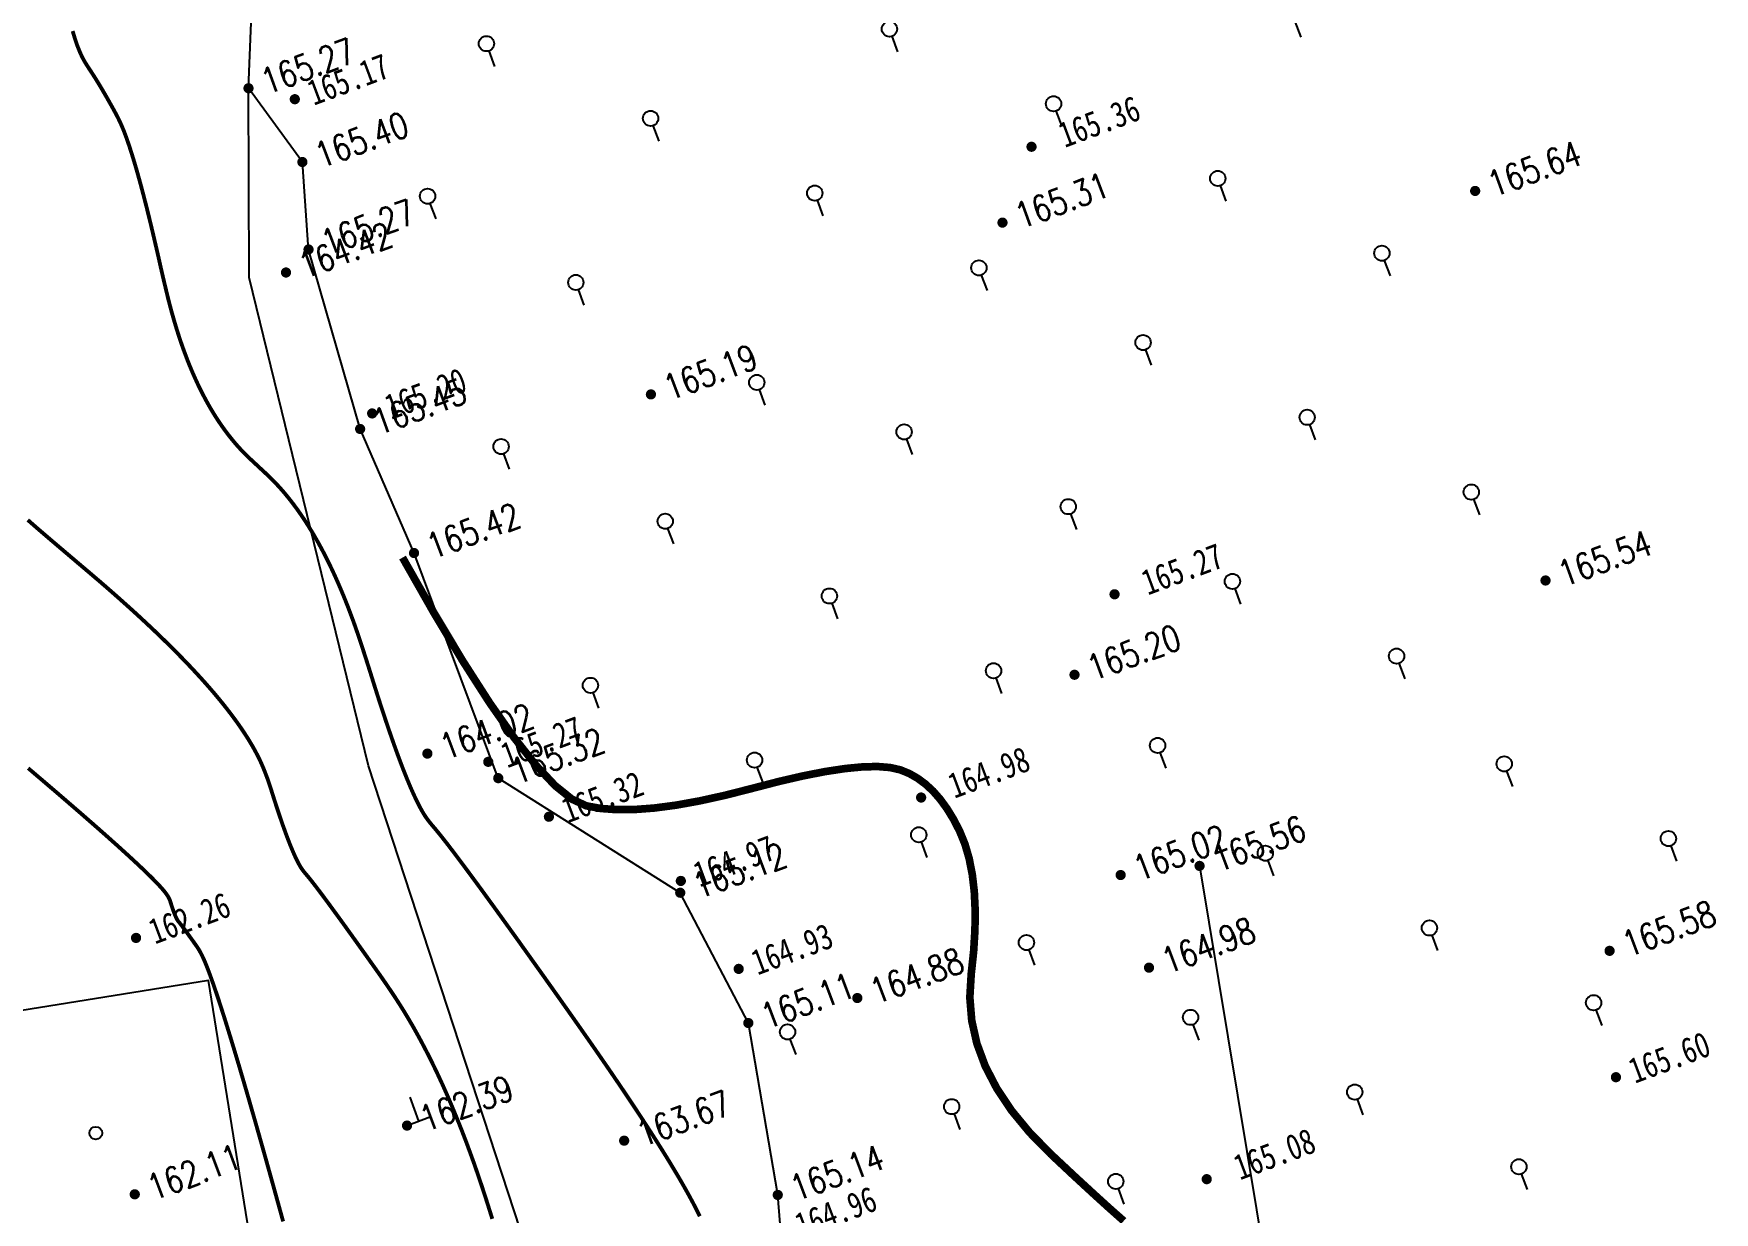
# Model space of a CAD drawing. Header units: millimetres. Extents: x -1471591 to 944464, y -468930 to 547002.
# Drawn here: x 592537 to 658430, y -124164 to -77933 of the extents above; entities that cross this region are included whole.
import ezdxf
from ezdxf.enums import TextEntityAlignment as Align

# ---------------------------------------------------------------- set-up
doc = ezdxf.new("R2010")
doc.units = ezdxf.units.MM
doc.header["$LTSCALE"] = 10
for name, color, linetype in [('DGX', 252, 'Continuous'), ('DLDW', 8, 'Continuous'), ('DMTZ', 252, 'Continuous'), ('GCD', 252, 'Continuous'), ('ZBTZ', 252, 'Continuous')]:
    doc.layers.add(name, color=color, linetype=linetype)
doc.styles.get("Standard").update_dxf_attribs({"font": 'simplex.shx', "width": 0.8, "bigfont": 'hztxt.shx'})
doc.styles.add('宋体', font='', dxfattribs={"height": 1.25, "bigfont": 'hztxt.shx'})
doc.styles.get('宋体').set_extended_font_data('SimSun')
doc.linetypes.add('1161', pattern='A,0,[149,AAA.SHX,S=0.15,R=0,X=0,Y=0],-1.6', length=1.6)
doc.linetypes.add('X33', pattern='A,2,[150,symbolx.shx,S=1,R=0,X=0,Y=1],1e-11', length=2)
doc.linetypes.add('X34', pattern='A,2,[150,symbolx.shx,S=1,R=0,X=0,Y=0],1e-11', length=2)

# ---------------------------------------------------------------- blocks, each defined once
blk = doc.blocks.new('gc325')
blk.add_line((0, 0), (0, 1.3))
blk.add_circle((0, 1.9), 0.6)
blk = doc.blocks.new('GC244')
for p, q in [((1, 0), (1, 2)), ((0, 0), (2, 0))]:
    blk.add_line(p, q)
blk = doc.blocks.new('gc170')
at = {"linetype": 'Continuous'}
blk.add_circle((0, 0), 0.5, dxfattribs=at)
blk = doc.blocks.new('GC200')
at = {"layer": 'GCD', "const_width": 0.2, "flags": 128}
blk.add_lwpolyline([(-0.1, 0, 1), (0.1, 0, 1)], format="xyb", close=True, dxfattribs=at)
blk = doc.blocks.new('地形')
at = {"layer": 'DGX', "color": 252, "linetype": 'Continuous', "const_width": 0.15}
for points in [[(94.77, -185.262), (94.923, -185.536), (95.072, -185.805), (95.218, -186.068), (95.36, -186.325), (95.499, -186.576), (95.634, -186.822), (95.765, -187.062), (95.893, -187.296), (96.018, -187.525), (96.139, -187.747), (96.256, -187.965), (96.37, -188.176), (96.48, -188.382), (96.587, -188.582), (96.69, -188.776), (96.789, -188.964), (96.885, -189.147), (96.978, -189.324), (97.067, -189.496), (97.152, -189.662), (97.234, -189.822), (97.312, -189.976), (97.387, -190.125), (97.458, -190.267), (97.526, -190.405), (97.59, -190.536), (97.65, -190.662), (97.707, -190.782), (97.761, -190.896), (97.811, -191.005), (97.857, -191.108), (97.9, -191.205), (97.939, -191.296), (97.974, -191.382), (98.007, -191.462), (98.035, -191.537), (98.06, -191.605), (98.082, -191.668), (98.1, -191.725), (98.114, -191.777), (98.126, -191.824), (98.136, -191.868), (98.144, -191.909), (98.15, -191.947), (98.155, -191.982), (98.158, -192.014), (98.159, -192.043), (98.159, -192.069), (98.157, -192.094), (98.156, -192.118), (98.155, -192.141), (98.154, -192.165), (98.153, -192.188), (98.152, -192.211), (98.151, -192.233), (98.15, -192.255), (98.149, -192.277), (98.148, -192.298), (98.147, -192.319), (98.147, -192.34), (98.146, -192.36), (98.145, -192.381), (98.145, -192.4), (98.144, -192.42), (98.144, -192.439), (98.143, -192.458), (98.143, -192.476), (98.143, -192.494), (98.143, -192.512), (98.143, -192.53), (98.142, -192.547), (98.142, -192.564), (98.143, -192.58), (98.143, -192.596), (98.143, -192.612), (98.143, -192.628), (98.143, -192.643), (98.144, -192.658), (98.144, -192.672), (98.144, -192.687), (98.145, -192.7), (98.145, -192.714), (98.146, -192.727), (98.147, -192.74), (98.147, -192.753), (98.148, -192.765), (98.149, -192.777), (98.15, -192.789), (98.151, -192.8), (98.152, -192.811), (98.153, -192.822), (98.154, -192.832), (98.155, -192.842), (98.157, -192.852), (98.158, -192.861), (98.159, -192.87), (98.161, -192.879), (98.162, -192.887), (98.164, -192.895), (98.165, -192.903), (98.167, -192.91), (98.169, -192.917), (98.171, -192.924), (98.172, -192.93), (98.174, -192.937), (98.176, -192.943), (98.178, -192.949), (98.18, -192.956), (98.183, -192.963), (98.185, -192.969), (98.187, -192.976), (98.19, -192.983), (98.193, -192.99), (98.195, -192.998), (98.198, -193.006), (98.201, -193.014), (98.204, -193.023), (98.207, -193.033), (98.211, -193.043), (98.214, -193.054), (98.218, -193.065), (98.221, -193.076), (98.225, -193.088), (98.229, -193.101), (98.233, -193.114), (98.237, -193.127), (98.241, -193.141), (98.246, -193.156), (98.25, -193.171), (98.255, -193.186), (98.259, -193.202), (98.264, -193.219), (98.269, -193.236), (98.274, -193.253), (98.279, -193.271), (98.285, -193.29), (98.29, -193.308), (98.296, -193.328), (98.301, -193.348), (98.307, -193.368), (98.313, -193.389), (98.319, -193.41), (98.325, -193.432), (98.331, -193.454), (98.337, -193.477), (98.344, -193.501), (98.35, -193.524), (98.357, -193.549), (98.364, -193.573), (98.371, -193.599), (98.378, -193.624), (98.385, -193.651), (98.392, -193.677), (98.4, -193.705), (98.407, -193.732), (98.415, -193.761), (98.423, -193.789), (98.43, -193.818), (98.438, -193.848), (98.446, -193.878), (98.455, -193.909), (98.463, -193.94), (98.471, -193.972), (98.48, -194.004), (98.489, -194.036), (98.497, -194.07), (98.506, -194.103), (98.515, -194.137), (98.524, -194.173), (98.533, -194.212), (98.541, -194.254), (98.549, -194.3), (98.557, -194.348), (98.564, -194.4), (98.571, -194.454), (98.578, -194.512), (98.584, -194.574), (98.589, -194.642), (98.594, -194.716), (98.598, -194.796), (98.601, -194.881), (98.603, -194.973), (98.605, -195.07), (98.606, -195.172), (98.606, -195.281), (98.605, -195.395), (98.604, -195.515), (98.602, -195.641), (98.599, -195.773), (98.595, -195.91), (98.591, -196.053), (98.586, -196.202), (98.58, -196.357), (98.574, -196.518), (98.566, -196.684), (98.558, -196.856), (98.549, -197.034), (98.54, -197.217), (98.529, -197.407), (98.518, -197.602), (98.506, -197.803), (98.494, -198.01), (98.48, -198.222), (98.466, -198.441), (98.451, -198.665), (98.436, -198.895), (98.42, -199.13), (98.402, -199.372), (98.385, -199.619), (98.366, -199.872), (98.347, -200.131), (98.327, -200.395), (98.306, -200.666), (98.284, -200.942), (98.262, -201.224), (98.239, -201.511), (98.215, -201.805), (98.19, -202.104), (98.165, -202.409), (98.139, -202.72), (98.112, -203.036), (98.084, -203.359), (98.056, -203.687), (98.027, -204.021), (97.997, -204.36), (97.966, -204.706), (97.935, -205.057), (97.903, -205.414)], [(98.168, -176.139), (98.288, -176.364), (98.411, -176.592), (98.537, -176.821), (98.665, -177.053), (98.794, -177.285), (98.923, -177.518), (99.053, -177.75), (99.182, -177.982), (99.312, -178.215), (99.441, -178.447), (99.571, -178.679), (99.701, -178.911), (99.829, -179.143), (99.956, -179.371), (100.08, -179.598), (100.202, -179.823), (100.321, -180.045), (100.438, -180.266), (100.553, -180.484), (100.666, -180.7), (100.777, -180.914), (100.885, -181.125), (100.991, -181.335), (101.094, -181.542), (101.196, -181.747), (101.295, -181.95), (101.392, -182.151), (101.486, -182.35), (101.579, -182.546), (101.669, -182.741), (101.756, -182.933), (101.842, -183.123), (101.925, -183.311), (102.006, -183.497), (102.085, -183.68), (102.161, -183.862), (102.235, -184.041), (102.307, -184.218), (102.377, -184.393), (102.444, -184.566), (102.509, -184.736), (102.572, -184.905), (102.633, -185.071), (102.691, -185.235), (102.747, -185.397), (102.801, -185.557), (102.852, -185.715), (102.901, -185.87), (102.948, -186.024), (102.993, -186.175), (103.035, -186.324), (103.076, -186.471), (103.113, -186.615), (103.149, -186.758), (103.182, -186.898), (103.213, -187.037), (103.242, -187.173), (103.269, -187.307), (103.293, -187.438), (103.315, -187.568), (103.335, -187.695), (103.352, -187.821), (103.367, -187.944), (103.38, -188.065), (103.391, -188.184), (103.399, -188.3), (103.405, -188.415), (103.409, -188.527), (103.411, -188.637), (103.412, -188.746), (103.413, -188.853), (103.412, -188.958), (103.41, -189.062), (103.407, -189.163), (103.403, -189.263), (103.398, -189.362), (103.393, -189.458), (103.388, -189.554), (103.383, -189.648), (103.378, -189.741), (103.374, -189.833), (103.369, -189.923), (103.365, -190.012), (103.362, -190.1), (103.358, -190.186), (103.355, -190.271), (103.352, -190.355), (103.349, -190.437), (103.346, -190.519), (103.344, -190.599), (103.342, -190.677), (103.34, -190.755), (103.338, -190.831), (103.337, -190.905), (103.336, -190.979), (103.335, -191.051), (103.334, -191.122), (103.333, -191.191), (103.333, -191.26), (103.333, -191.327), (103.333, -191.392), (103.333, -191.457), (103.334, -191.52), (103.335, -191.581), (103.336, -191.642), (103.337, -191.701), (103.339, -191.759), (103.341, -191.816), (103.343, -191.871), (103.345, -191.925), (103.347, -191.977), (103.35, -192.029), (103.353, -192.079), (103.356, -192.128), (103.359, -192.175), (103.363, -192.222), (103.367, -192.266), (103.371, -192.31), (103.375, -192.352), (103.38, -192.393), (103.384, -192.433), (103.389, -192.472), (103.395, -192.509), (103.4, -192.545), (103.406, -192.579), (103.412, -192.612), (103.418, -192.644), (103.424, -192.675), (103.431, -192.704), (103.437, -192.732), (103.444, -192.759), (103.452, -192.785), (103.459, -192.81), (103.467, -192.835), (103.475, -192.861), (103.484, -192.887), (103.493, -192.913), (103.502, -192.94), (103.512, -192.966), (103.522, -192.994), (103.532, -193.022), (103.543, -193.052), (103.554, -193.085), (103.566, -193.119), (103.578, -193.155), (103.591, -193.193), (103.604, -193.233), (103.618, -193.275), (103.632, -193.319), (103.646, -193.365), (103.661, -193.413), (103.677, -193.463), (103.693, -193.515), (103.709, -193.569), (103.726, -193.624), (103.743, -193.682), (103.761, -193.741), (103.779, -193.803), (103.798, -193.866), (103.817, -193.932), (103.837, -193.999), (103.857, -194.068), (103.877, -194.14), (103.898, -194.213), (103.92, -194.288), (103.942, -194.365), (103.964, -194.444), (103.987, -194.525), (104.01, -194.608), (104.034, -194.693), (104.058, -194.78), (104.083, -194.869), (104.108, -194.959), (104.134, -195.052), (104.16, -195.147), (104.187, -195.243), (104.214, -195.342), (104.241, -195.442), (104.269, -195.545), (104.297, -195.649), (104.326, -195.755), (104.356, -195.864), (104.385, -195.974), (104.416, -196.086), (104.446, -196.2), (104.478, -196.316), (104.509, -196.434), (104.541, -196.554), (104.574, -196.676), (104.607, -196.8), (104.64, -196.925), (104.674, -197.053), (104.709, -197.183), (104.744, -197.314), (104.779, -197.448), (104.815, -197.584), (104.851, -197.721), (104.886, -197.86), (104.922, -198.001), (104.957, -198.143), (104.992, -198.287), (105.027, -198.433), (105.061, -198.58), (105.096, -198.729), (105.129, -198.88), (105.162, -199.032), (105.194, -199.185), (105.225, -199.34), (105.254, -199.496), (105.283, -199.653), (105.311, -199.812), (105.339, -199.973), (105.365, -200.135), (105.39, -200.298), (105.414, -200.462), (105.438, -200.628), (105.46, -200.796), (105.481, -200.964), (105.502, -201.134), (105.522, -201.306), (105.54, -201.479), (105.558, -201.653), (105.575, -201.829), (105.591, -202.006), (105.606, -202.185), (105.619, -202.365), (105.633, -202.546), (105.645, -202.729), (105.656, -202.913), (105.666, -203.098), (105.675, -203.285), (105.684, -203.474), (105.691, -203.663), (105.697, -203.854), (105.703, -204.047), (105.708, -204.241), (105.711, -204.436), (105.714, -204.633), (105.716, -204.831), (105.717, -205.03), (105.716, -205.231), (105.715, -205.434), (105.713, -205.637), (105.711, -205.842), (105.707, -206.049), (105.702, -206.257), (105.696, -206.466), (105.689, -206.677), (105.682, -206.889), (105.673, -207.102), (105.664, -207.317), (105.653, -207.534), (105.642, -207.751), (105.63, -207.97), (105.617, -208.191)], [(106.536, -158.798), (106.533, -158.841), (106.529, -158.883), (106.526, -158.925), (106.523, -158.967), (106.52, -159.008), (106.517, -159.049), (106.515, -159.09), (106.513, -159.13), (106.511, -159.17), (106.51, -159.209), (106.508, -159.249), (106.507, -159.287), (106.507, -159.326), (106.506, -159.364), (106.506, -159.402), (106.506, -159.439), (106.506, -159.476), (106.507, -159.513), (106.508, -159.549), (106.509, -159.585), (106.51, -159.621), (106.512, -159.656), (106.513, -159.691), (106.515, -159.726), (106.518, -159.76), (106.52, -159.794), (106.523, -159.827), (106.526, -159.86), (106.53, -159.893), (106.533, -159.926), (106.537, -159.958), (106.542, -159.989), (106.546, -160.021), (106.551, -160.052), (106.556, -160.083), (106.561, -160.113), (106.566, -160.143), (106.572, -160.173), (106.578, -160.202), (106.584, -160.231), (106.59, -160.261), (106.596, -160.29), (106.603, -160.319), (106.609, -160.348), (106.616, -160.377), (106.623, -160.406), (106.629, -160.436), (106.636, -160.465), (106.643, -160.495), (106.65, -160.524), (106.657, -160.555), (106.663, -160.585), (106.67, -160.615), (106.677, -160.646), (106.683, -160.677), (106.69, -160.709), (106.697, -160.74), (106.703, -160.772), (106.71, -160.804), (106.717, -160.836), (106.723, -160.869), (106.73, -160.902), (106.737, -160.935), (106.743, -160.968), (106.75, -161.002), (106.756, -161.035), (106.763, -161.069), (106.769, -161.104), (106.776, -161.138), (106.782, -161.173), (106.789, -161.208), (106.795, -161.243), (106.802, -161.279), (106.808, -161.314), (106.814, -161.35), (106.821, -161.386), (106.827, -161.423), (106.834, -161.459), (106.84, -161.496), (106.846, -161.534), (106.853, -161.571), (106.859, -161.609), (106.865, -161.647), (106.872, -161.685), (106.878, -161.723), (106.884, -161.762), (106.89, -161.801), (106.897, -161.84), (106.903, -161.879), (106.909, -161.919), (106.915, -161.959), (106.921, -161.999), (106.928, -162.039), (106.934, -162.08), (106.94, -162.12), (106.946, -162.161), (106.952, -162.203), (106.958, -162.244), (106.964, -162.286), (106.97, -162.328), (106.976, -162.37), (106.982, -162.413), (106.988, -162.456), (106.994, -162.5), (106.999, -162.546), (107.005, -162.592), (107.01, -162.639), (107.014, -162.688), (107.019, -162.737), (107.023, -162.788), (107.027, -162.84), (107.03, -162.894), (107.033, -162.95), (107.036, -163.007), (107.038, -163.067), (107.04, -163.128), (107.041, -163.192), (107.041, -163.257), (107.042, -163.324), (107.042, -163.393), (107.041, -163.464), (107.04, -163.536), (107.038, -163.611), (107.036, -163.687), (107.034, -163.766), (107.031, -163.846), (107.027, -163.928), (107.023, -164.012), (107.019, -164.098), (107.014, -164.185), (107.009, -164.275), (107.003, -164.366), (106.997, -164.46), (106.99, -164.555), (106.983, -164.652), (106.976, -164.751), (106.968, -164.852), (106.959, -164.954), (106.95, -165.059), (106.941, -165.165), (106.931, -165.274), (106.921, -165.384), (106.91, -165.496), (106.899, -165.61), (106.887, -165.726), (106.875, -165.843), (106.862, -165.963), (106.849, -166.085), (106.836, -166.208), (106.822, -166.333), (106.807, -166.46), (106.792, -166.589), (106.777, -166.72), (106.761, -166.853), (106.745, -166.987), (106.728, -167.124), (106.711, -167.262), (106.693, -167.402), (106.675, -167.544), (106.656, -167.688), (106.637, -167.834), (106.618, -167.982), (106.598, -168.131), (106.578, -168.283), (106.557, -168.436), (106.535, -168.591), (106.514, -168.747), (106.493, -168.904), (106.472, -169.061), (106.452, -169.219), (106.432, -169.376), (106.413, -169.535), (106.393, -169.693), (106.374, -169.852), (106.356, -170.01), (106.339, -170.168), (106.324, -170.324), (106.309, -170.479), (106.296, -170.633), (106.284, -170.786), (106.273, -170.937), (106.263, -171.088), (106.254, -171.237), (106.247, -171.385), (106.24, -171.532), (106.235, -171.678), (106.231, -171.823), (106.229, -171.966), (106.227, -172.109), (106.227, -172.25), (106.227, -172.39), (106.229, -172.529), (106.232, -172.667), (106.237, -172.804), (106.242, -172.939), (106.249, -173.074), (106.257, -173.207), (106.266, -173.339), (106.276, -173.47), (106.287, -173.6), (106.3, -173.729), (106.314, -173.856), (106.329, -173.983), (106.345, -174.108), (106.362, -174.232), (106.38, -174.355), (106.4, -174.477), (106.421, -174.597), (106.443, -174.717), (106.466, -174.835), (106.49, -174.953), (106.516, -175.069), (106.543, -175.184), (106.571, -175.297), (106.6, -175.41), (106.63, -175.522), (106.661, -175.632), (106.694, -175.741), (106.728, -175.849), (106.763, -175.956), (106.799, -176.062), (106.836, -176.167), (106.875, -176.27), (106.914, -176.372), (106.955, -176.474), (106.997, -176.574), (107.04, -176.672), (107.085, -176.77), (107.13, -176.867), (107.177, -176.962), (107.225, -177.057), (107.272, -177.152), (107.32, -177.247), (107.367, -177.343), (107.415, -177.438), (107.463, -177.534), (107.511, -177.629), (107.559, -177.725), (107.607, -177.822), (107.653, -177.92), (107.699, -178.019), (107.744, -178.12), (107.787, -178.222), (107.83, -178.326), (107.872, -178.431), (107.912, -178.537), (107.952, -178.645), (107.991, -178.754), (108.028, -178.864), (108.065, -178.976), (108.101, -179.089), (108.136, -179.204), (108.169, -179.32), (108.202, -179.437), (108.234, -179.556), (108.265, -179.677), (108.295, -179.798), (108.324, -179.921), (108.351, -180.046), (108.378, -180.171), (108.404, -180.299), (108.429, -180.427), (108.453, -180.557), (108.476, -180.689), (108.498, -180.821), (108.519, -180.955), (108.539, -181.091), (108.558, -181.228), (108.576, -181.366), (108.593, -181.506), (108.609, -181.647), (108.624, -181.79), (108.638, -181.934), (108.651, -182.079), (108.663, -182.226), (108.674, -182.374), (108.684, -182.523), (108.693, -182.674), (108.701, -182.826), (108.708, -182.98), (108.714, -183.135), (108.72, -183.291), (108.724, -183.449), (108.727, -183.608), (108.729, -183.769), (108.73, -183.931), (108.73, -184.094), (108.73, -184.259), (108.728, -184.425), (108.725, -184.593), (108.721, -184.762), (108.717, -184.932), (108.711, -185.104), (108.704, -185.277), (108.697, -185.451), (108.689, -185.624), (108.681, -185.797), (108.673, -185.969), (108.665, -186.141), (108.656, -186.312), (108.647, -186.483), (108.637, -186.654), (108.628, -186.823), (108.619, -186.99), (108.61, -187.155), (108.602, -187.317), (108.594, -187.477), (108.587, -187.635), (108.58, -187.791), (108.574, -187.944), (108.567, -188.095), (108.562, -188.244), (108.556, -188.391), (108.551, -188.535), (108.547, -188.677), (108.543, -188.817), (108.539, -188.954), (108.536, -189.089), (108.533, -189.222), (108.53, -189.353), (108.528, -189.481), (108.526, -189.608), (108.525, -189.731), (108.524, -189.853), (108.524, -189.972), (108.523, -190.089), (108.524, -190.204), (108.524, -190.317), (108.525, -190.427), (108.527, -190.535), (108.529, -190.641), (108.531, -190.744), (108.534, -190.846), (108.537, -190.944), (108.54, -191.041), (108.544, -191.136), (108.548, -191.228), (108.553, -191.318), (108.558, -191.405), (108.564, -191.491), (108.57, -191.574), (108.576, -191.654), (108.583, -191.733), (108.59, -191.809), (108.597, -191.883), (108.605, -191.955), (108.613, -192.024), (108.622, -192.092), (108.631, -192.157), (108.641, -192.219), (108.65, -192.28), (108.661, -192.338), (108.671, -192.394), (108.683, -192.447), (108.694, -192.499), (108.706, -192.548), (108.718, -192.595), (108.731, -192.639), (108.744, -192.683), (108.758, -192.727), (108.772, -192.772), (108.787, -192.817), (108.803, -192.863), (108.819, -192.91), (108.836, -192.957), (108.854, -193.005), (108.872, -193.054), (108.891, -193.107), (108.91, -193.164), (108.931, -193.224), (108.952, -193.287), (108.975, -193.354), (108.998, -193.424), (109.021, -193.497), (109.046, -193.574), (109.071, -193.654), (109.098, -193.738), (109.125, -193.825), (109.153, -193.916), (109.181, -194.01), (109.211, -194.107), (109.241, -194.208), (109.272, -194.312), (109.304, -194.42), (109.337, -194.531), (109.37, -194.645), (109.404, -194.763), (109.439, -194.884), (109.475, -195.008), (109.512, -195.136), (109.55, -195.268), (109.588, -195.403), (109.627, -195.541), (109.667, -195.682), (109.708, -195.827), (109.75, -195.976), (109.792, -196.128), (109.835, -196.283), (109.879, -196.442), (109.924, -196.604), (109.97, -196.769), (110.016, -196.938), (110.063, -197.11), (110.111, -197.286), (110.16, -197.465), (110.21, -197.647), (110.26, -197.833), (110.312, -198.022), (110.364, -198.215), (110.417, -198.411), (110.47, -198.611), (110.525, -198.814), (110.58, -199.02), (110.636, -199.23), (110.693, -199.443), (110.751, -199.659), (110.81, -199.879), (110.869, -200.103), (110.929, -200.329), (110.99, -200.559), (111.052, -200.793), (111.115, -201.03), (111.177, -201.269), (111.24, -201.508), (111.303, -201.747), (111.365, -201.986), (111.428, -202.226), (111.49, -202.466), (111.552, -202.706), (111.614, -202.946), (111.675, -203.185), (111.735, -203.421), (111.794, -203.654), (111.851, -203.884), (111.908, -204.11), (111.964, -204.334), (112.018, -204.555), (112.071, -204.773), (112.124, -204.988), (112.175, -205.2), (112.225, -205.409), (112.273, -205.615), (112.321, -205.818), (112.368, -206.019), (112.413, -206.216), (112.457, -206.41), (112.5, -206.601), (112.542, -206.789), (112.583, -206.974), (112.623, -207.156), (112.662, -207.336), (112.699, -207.512), (112.736, -207.685), (112.771, -207.855), (112.805, -208.022), (112.838, -208.187), (112.87, -208.348), (112.901, -208.506), (112.931, -208.662), (112.959, -208.814), (112.986, -208.963), (113.013, -209.11), (113.038, -209.253), (113.062, -209.394), (113.085, -209.531), (113.107, -209.666), (113.127, -209.797), (113.147, -209.925), (113.165, -210.051), (113.182, -210.174), (113.199, -210.293), (113.214, -210.41), (113.227, -210.523), (113.24, -210.634), (113.252, -210.741), (113.262, -210.846), (113.272, -210.948)]]:
    blk.add_lwpolyline(points, dxfattribs=at)
at = {"layer": 'DGX', "color": 252, "linetype": 'Continuous', "const_width": 0.3, "flags": 128}
blk.add_lwpolyline([(111.411, -182.67), (111.805, -185.135), (112.205, -187.312), (112.613, -189.2), (113.027, -190.8), (113.448, -192.112), (113.875, -193.135), (114.31, -193.87), (114.751, -194.316), (115.238, -194.607), (115.813, -194.872), (116.473, -195.113), (117.221, -195.33), (118.054, -195.522), (118.975, -195.689), (119.981, -195.832), (121.075, -195.951), (122.158, -196.065), (123.136, -196.194), (124.007, -196.34), (124.772, -196.502), (125.431, -196.679), (125.984, -196.872), (126.431, -197.081), (126.771, -197.306), (127.044, -197.557), (127.286, -197.846), (127.498, -198.172), (127.681, -198.536), (127.832, -198.938), (127.954, -199.377), (128.046, -199.854), (128.107, -200.369), (128.124, -200.92), (128.08, -201.507), (127.977, -202.13), (127.815, -202.789), (127.592, -203.484), (127.31, -204.215), (126.968, -204.982), (126.566, -205.784), (126.195, -206.623), (125.947, -207.498), (125.821, -208.408), (125.817, -209.354), (125.935, -210.337), (126.175, -211.355), (126.537, -212.408), (127.022, -213.498), (127.54, -214.544), (128.006, -215.467), (128.417, -216.267), (128.775, -216.943)], dxfattribs=at)
at = {"layer": 'DMTZ', "linetype": 'X33', "flags": 128}
for points, elevation in [([(110.155, -254.311), (107.113, -247.791), (105.89, -223.486), (107.299, -189.845), (109.632, -170.278), (112.205, -163.315), (118.475, -148.44)], 315.433), ([(113.536, -320.45), (114.91, -307.988), (115.723, -299.285), (116.646, -287.506), (117.123, -271.9), (113.746, -254.491), (112.32, -239.434), (112.85, -223.778), (116.429, -211.236), (117.711, -204.518), (117.001, -198.796), (111.894, -192.087), (111.896, -182.661), (111.621, -177.364), (112.195, -170.06), (113.17, -166.765), (112.205, -163.315)], 152.25)]:
    blk.add_lwpolyline(points, dxfattribs=dict(at, elevation=elevation))
at = {"layer": 'DMTZ', "linetype": 'X34', "elevation": 152.25, "flags": 128}
blk.add_lwpolyline([(136.439, -204.945), (133.369, -220.561), (130.666, -234.023), (129.473, -247.155), (127.922, -256.946)], dxfattribs=at)
at = {"layer": 'ZBTZ', "linetype": '1161', "elevation": 314.132}
blk.add_lwpolyline([(79.409, -191.697), (76.762, -220.97), (92.714, -224.181), (98.481, -195.536), (79.409, -191.697)], dxfattribs=at)
at = {"layer": 'DLDW', "linetype": 'Continuous', "xscale": 0.5, "yscale": 0.5, "zscale": 0.5}
blk.add_blockref('GC244', (103.77, -203.595, 152.25), dxfattribs=at)
at = {"layer": 'GCD'}
ref = blk.add_blockref('GC200', (112.205, -163.315, 317.523), dxfattribs=at)
ref.add_attrib('height', '165.27', dxfattribs={"height": 1, "width": 0.8}).set_placement((112.805, -163.315, 317.523), align=Align.MIDDLE_LEFT)
at = {"layer": 'GCD', "linetype": 'Continuous'}
ref = blk.add_blockref('GC200', (113.755, -164.353, 317.422), dxfattribs=at)
ref.add_attrib('height', '165.17', dxfattribs={"linetype": 'Continuous', "height": 1, "style": '宋体', "width": 0.8}).set_placement((114.355, -164.353, 317.422), align=Align.MIDDLE_LEFT)
at = {"layer": 'GCD'}
ref = blk.add_blockref('GC200', (113.17, -166.765, 317.653), dxfattribs=at)
ref.add_attrib('height', '165.40', dxfattribs={"height": 1, "width": 0.8}).set_placement((113.77, -166.765, 317.653), align=Align.MIDDLE_LEFT)
ref = blk.add_blockref('GC200', (112.195, -170.06, 317.515), dxfattribs=at)
ref.add_attrib('height', '165.27', dxfattribs={"height": 1, "width": 0.8}).set_placement((112.795, -170.06, 317.515), align=Align.MIDDLE_LEFT)
ref = blk.add_blockref('GC200', (111.05, -170.597, 316.666), dxfattribs=at)
ref.add_attrib('height', '164.42', dxfattribs={"height": 1, "width": 0.8}).set_placement((111.65, -170.597, 316.666), align=Align.MIDDLE_LEFT)
at = {"layer": 'GCD', "linetype": 'Continuous'}
ref = blk.add_blockref('GC200', (140.152, -176.221, 317.613), dxfattribs=at)
ref.add_attrib('height', '165.36', dxfattribs={"linetype": 'Continuous', "height": 1, "style": '宋体', "width": 0.8}).set_placement((141.352, -176.221, 317.613), align=Align.MIDDLE_LEFT)
ref = blk.add_blockref('GC200', (112.277, -176.957, 317.45), dxfattribs=at)
ref.add_attrib('height', '165.20', dxfattribs={"linetype": 'Continuous', "height": 1, "style": '宋体', "width": 0.8}).set_placement((112.877, -176.957, 317.45), align=Align.MIDDLE_LEFT)
at = {"layer": 'GCD'}
ref = blk.add_blockref('GC200', (111.621, -177.364, 317.698), dxfattribs=at)
ref.add_attrib('height', '165.45', dxfattribs={"height": 1, "width": 0.8}).set_placement((112.221, -177.364, 317.698), align=Align.MIDDLE_LEFT)
ref = blk.add_blockref('GC200', (138.043, -178.609, 317.555), dxfattribs=at)
ref.add_attrib('height', '165.31', dxfattribs={"height": 1, "width": 0.8}).set_placement((138.643, -178.609, 317.555), align=Align.MIDDLE_LEFT)
ref = blk.add_blockref('GC200', (122.774, -180.088, 317.435), dxfattribs=at)
ref.add_attrib('height', '165.19', dxfattribs={"height": 1, "width": 0.8}).set_placement((123.374, -180.088, 317.435), align=Align.MIDDLE_LEFT)
ref = blk.add_blockref('GC200', (111.896, -182.661, 317.672), dxfattribs=at)
ref.add_attrib('height', '165.42', dxfattribs={"height": 1, "width": 0.8}).set_placement((112.496, -182.661, 317.672), align=Align.MIDDLE_LEFT)
ref = blk.add_blockref('GC200', (155.834, -183.939, 317.89), dxfattribs=at)
ref.add_attrib('height', '165.64', dxfattribs={"height": 1, "width": 0.8}).set_placement((156.434, -183.939, 317.89), align=Align.MIDDLE_LEFT)
ref = blk.add_blockref('GC200', (109.63, -190.211, 316.268), dxfattribs=at)
ref.add_attrib('height', '164.02', dxfattribs={"height": 1, "width": 0.8}).set_placement((110.23, -190.211, 316.268), align=Align.MIDDLE_LEFT)
at = {"layer": 'GCD', "linetype": 'Continuous'}
ref = blk.add_blockref('GC200', (111.752, -191.349, 317.523), dxfattribs=at)
ref.add_attrib('height', '165.27', dxfattribs={"linetype": 'Continuous', "height": 1, "style": '宋体', "width": 0.8}).set_placement((112.352, -191.349, 317.523), align=Align.MIDDLE_LEFT)
at = {"layer": 'GCD'}
ref = blk.add_blockref('GC200', (111.894, -192.087, 317.565), dxfattribs=at)
ref.add_attrib('height', '165.32', dxfattribs={"height": 1, "width": 0.8}).set_placement((112.494, -192.087, 317.565), align=Align.MIDDLE_LEFT)
at = {"layer": 'GCD', "linetype": 'Continuous'}
ref = blk.add_blockref('GC200', (96.399, -192.979, 314.514), dxfattribs=at)
ref.add_attrib('height', '162.26', dxfattribs={"linetype": 'Continuous', "height": 1, "style": '宋体', "width": 0.8}).set_placement((96.999, -192.979, 314.514), align=Align.MIDDLE_LEFT)
ref = blk.add_blockref('GC200', (113.224, -194.2, 317.573), dxfattribs=at)
ref.add_attrib('height', '165.32', dxfattribs={"linetype": 'Continuous', "height": 1, "style": '宋体', "width": 0.8}).set_placement((113.824, -194.2, 317.573), align=Align.MIDDLE_LEFT)
ref = blk.add_blockref('GC200', (137.05, -193.8, 317.524), dxfattribs=at)
ref.add_attrib('height', '165.27', dxfattribs={"linetype": 'Continuous', "height": 1, "style": '宋体', "width": 0.8}).set_placement((138.25, -193.8, 317.524), align=Align.MIDDLE_LEFT)
at = {"layer": 'GCD'}
ref = blk.add_blockref('GC200', (134.474, -196.206, 317.445), dxfattribs=at)
ref.add_attrib('height', '165.20', dxfattribs={"height": 1, "width": 0.8}).set_placement((135.074, -196.206, 317.445), align=Align.MIDDLE_LEFT)
ref = blk.add_blockref('GC200', (117.001, -198.796, 317.37), dxfattribs=at)
ref.add_attrib('height', '165.12', dxfattribs={"height": 1, "width": 0.8}).set_placement((117.601, -198.796, 317.37), align=Align.MIDDLE_LEFT)
at = {"layer": 'GCD', "linetype": 'Continuous'}
ref = blk.add_blockref('GC200', (117.186, -198.37, 317.219), dxfattribs=at)
ref.add_attrib('height', '164.97', dxfattribs={"linetype": 'Continuous', "height": 1, "style": '宋体', "width": 0.8}).set_placement((117.786, -198.37, 317.219), align=Align.MIDDLE_LEFT)
ref = blk.add_blockref('GC200', (127.155, -198.608, 317.227), dxfattribs=at)
ref.add_attrib('height', '164.98', dxfattribs={"linetype": 'Continuous', "height": 1, "style": '宋体', "width": 0.8}).set_placement((128.355, -198.608, 317.227), align=Align.MIDDLE_LEFT)
at = {"layer": 'GCD'}
ref = blk.add_blockref('GC200', (153.064, -199.214, 317.794), dxfattribs=at)
ref.add_attrib('height', '165.54', dxfattribs={"height": 1, "width": 0.8}).set_placement((153.664, -199.214, 317.794), align=Align.MIDDLE_LEFT)
ref = blk.add_blockref('GC200', (92.828, -202.379, 314.358), dxfattribs=at)
ref.add_attrib('height', '162.11', dxfattribs={"height": 1, "width": 0.8}).set_placement((93.428, -202.379, 314.358), align=Align.MIDDLE_LEFT)
at = {"layer": 'GCD', "linetype": 'Continuous'}
ref = blk.add_blockref('GC200', (118.101, -202.396, 317.176), dxfattribs=at)
ref.add_attrib('height', '164.93', dxfattribs={"linetype": 'Continuous', "height": 1, "style": '宋体', "width": 0.8}).set_placement((118.701, -202.396, 317.176), align=Align.MIDDLE_LEFT)
at = {"layer": 'GCD'}
ref = blk.add_blockref('GC200', (103.77, -203.595, 314.639), dxfattribs=at)
ref.add_attrib('height', '162.39', dxfattribs={"height": 1, "width": 0.8}).set_placement((104.37, -203.595, 314.639), align=Align.MIDDLE_LEFT)
ref = blk.add_blockref('GC200', (117.711, -204.518, 317.364), dxfattribs=at)
ref.add_attrib('height', '165.11', dxfattribs={"height": 1, "width": 0.8}).set_placement((118.311, -204.518, 317.364), align=Align.MIDDLE_LEFT)
ref = blk.add_blockref('GC200', (133.416, -204.197, 317.274), dxfattribs=at)
ref.add_attrib('height', '165.02', dxfattribs={"height": 1, "width": 0.8}).set_placement((134.016, -204.197, 317.274), align=Align.MIDDLE_LEFT)
ref = blk.add_blockref('GC200', (122.056, -205.097, 317.13), dxfattribs=at)
ref.add_attrib('height', '164.88', dxfattribs={"height": 1, "width": 0.8}).set_placement((122.656, -205.097, 317.13), align=Align.MIDDLE_LEFT)
ref = blk.add_blockref('GC200', (136.439, -204.945, 317.81), dxfattribs=at)
ref.add_attrib('height', '165.56', dxfattribs={"height": 1, "width": 0.8}).set_placement((137.039, -204.945, 317.81), align=Align.MIDDLE_LEFT)
ref = blk.add_blockref('GC200', (111.535, -207.132, 315.915), dxfattribs=at)
ref.add_attrib('height', '163.67', dxfattribs={"height": 1, "width": 0.8}).set_placement((112.135, -207.132, 315.915), align=Align.MIDDLE_LEFT)
ref = blk.add_blockref('GC200', (133.185, -207.988, 317.226), dxfattribs=at)
ref.add_attrib('height', '164.98', dxfattribs={"height": 1, "width": 0.8}).set_placement((133.785, -207.988, 317.226), align=Align.MIDDLE_LEFT)
ref = blk.add_blockref('GC200', (116.429, -211.236, 317.388), dxfattribs=at)
ref.add_attrib('height', '165.14', dxfattribs={"height": 1, "width": 0.8}).set_placement((117.029, -211.236, 317.388), align=Align.MIDDLE_LEFT)
at = {"layer": 'GCD', "linetype": 'Continuous'}
ref = blk.add_blockref('GC200', (116.09, -212.66, 317.206), dxfattribs=at)
ref.add_attrib('height', '164.96', dxfattribs={"linetype": 'Continuous', "height": 1, "style": '宋体', "width": 0.8}).set_placement((116.69, -212.66, 317.206), align=Align.MIDDLE_LEFT)
at = {"layer": 'GCD'}
ref = blk.add_blockref('GC200', (150.327, -213.698, 317.826), dxfattribs=at)
ref.add_attrib('height', '165.58', dxfattribs={"height": 1, "width": 0.8}).set_placement((150.927, -213.698, 317.826), align=Align.MIDDLE_LEFT)
at = {"layer": 'GCD', "linetype": 'Continuous'}
ref = blk.add_blockref('GC200', (132.396, -216.55, 317.333), dxfattribs=at)
ref.add_attrib('height', '165.08', dxfattribs={"linetype": 'Continuous', "height": 1, "style": '宋体', "width": 0.8}).set_placement((133.596, -216.55, 317.333), align=Align.MIDDLE_LEFT)
ref = blk.add_blockref('GC200', (148.824, -218.427, 317.85), dxfattribs=at)
ref.add_attrib('height', '165.60', dxfattribs={"linetype": 'Continuous', "height": 1, "style": '宋体', "width": 0.8}).set_placement((149.424, -218.427, 317.85), align=Align.MIDDLE_LEFT)
at = {"layer": 'ZBTZ', "linetype": 'Continuous', "xscale": 0.5, "yscale": 0.5, "zscale": 0.5}
for p in [(121.555, -165.895, 152.25), (126.555, -170.895, 152.25), (136.555, -170.895, 152.25), (121.555, -175.895, 152.25), (131.555, -175.895, 152.25), (141.555, -175.895, 152.25), (151.555, -175.895, 152.25), (136.555, -180.895, 152.25), (146.555, -180.895, 152.25), (126.826, -182.053, 152.25), (131.555, -185.895, 152.25), (141.555, -185.895, 152.25), (151.555, -185.895, 152.25), (126.555, -190.895, 152.25), (136.555, -190.895, 152.25), (146.555, -190.895, 152.25), (131.555, -195.895, 152.25), (141.555, -195.895, 152.25), (151.555, -195.895, 152.25), (126.555, -200.895, 152.25), (136.555, -200.895, 152.25), (146.555, -200.895, 152.25), (129.028, -206.333, 152.25), (139.028, -206.333, 152.25), (149.028, -206.333, 152.25), (134.028, -211.333, 152.25), (144.028, -211.333, 152.25), (154.028, -211.333, 152.25), (129.028, -216.333, 152.25), (139.028, -216.333, 152.25), (149.028, -216.333, 152.25), (144.028, -221.333, 152.25)]:
    blk.add_blockref('gc325', p, dxfattribs=at)
at = {"layer": 'ZBTZ', "linetype": 'Continuous', "xscale": 0.5, "yscale": 0.5}
for name, p in [('gc325', (117.298, -170.689, 152.25)), ('gc325', (116.555, -180.895, 152.25)), ('gc325', (121.555, -185.895, 152.25)), ('gc325', (116.555, -190.895, 152.25)), ('gc325', (121.555, -195.895, 152.25)), ('gc170', (92.238, -199.596, 152.25)), ('gc325', (119.028, -206.333, 152.25)), ('gc325', (124.028, -211.333, 152.25))]:
    blk.add_blockref(name, p, dxfattribs=at)

msp = doc.modelspace()

# ---------------------------------------------------------------- block references
at = {"xscale": 1000, "yscale": 1000, "zscale": 1000, "rotation": 20.51376453450802}
msp.add_blockref('地形', (438640.4, 33561.1, -152250), dxfattribs=at)

doc.saveas('drawing.dxf')
